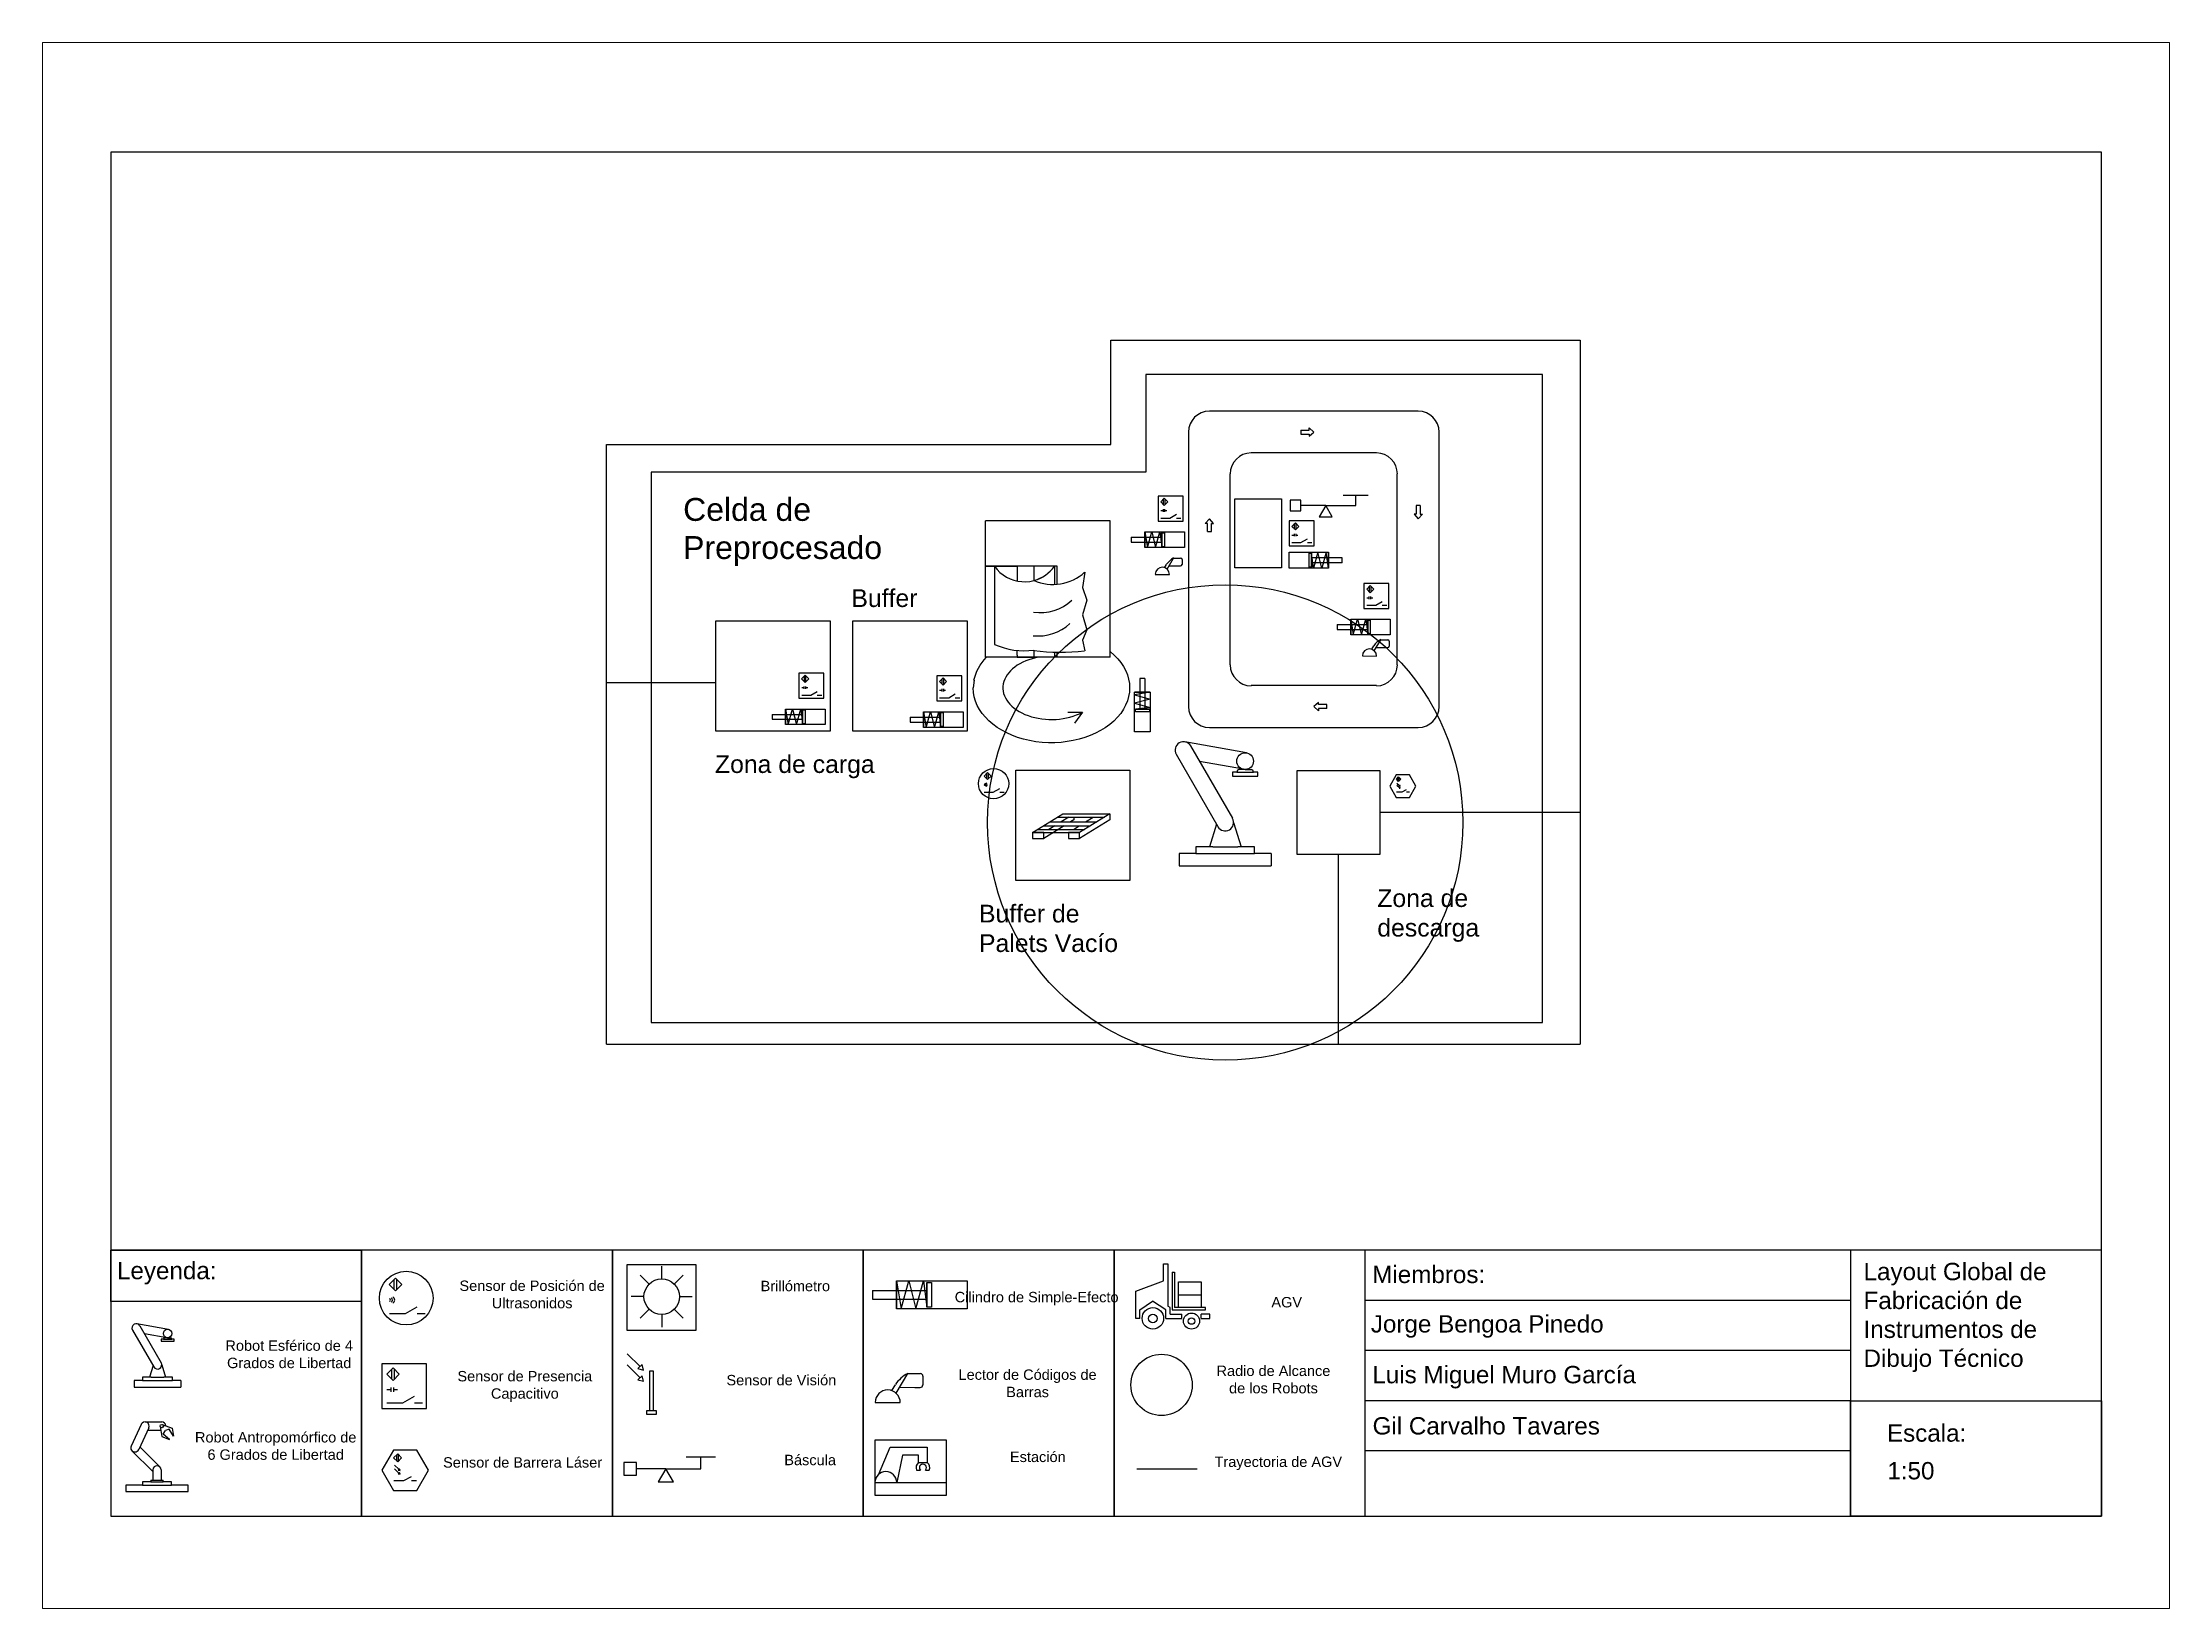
# Paper-space layout 'Layout1' of a CAD drawing. Header units: millimetres. Extents: x 0 to 374, y 0 to 276.
# The model-space entities are those that its viewports show. They can reach past a viewport. Long polylines and large blocks are cut down to what shows.
import ezdxf

# ---------------------------------------------------------------- set-up
doc = ezdxf.new("R2010")
doc.units = ezdxf.units.MM
for name, color, linetype in [('Almacenaje', 80, 'Continuous'), ('Celdas', 200, 'Continuous'), ('Maquina', 82, 'Continuous'), ('Radio', 10, 'Continuous'), ('Robots', 80, 'Continuous'), ('Sensores', 211, 'Continuous'), ('Texto2', 7, 'Continuous'), ('Title Block', 7, 'Continuous'), ('TrayectAGV', 140, 'Continuous')]:
    doc.layers.add(name, color=color, linetype=linetype)
doc.styles.get("Standard").update_dxf_attribs({"font": 'arial.ttf'})

# ---------------------------------------------------------------- blocks, each defined once
blk = doc.blocks.new('Página_A2')
at = {"layer": 'Title Block', "color": 211}
for p, q in [((3.215, 2.675), (3.288, 2.748)), ((3.272, 2.618), (3.272, 2.732)), ((3.288, 2.748), (3.361, 2.675)), ((3.304, 2.618), (3.304, 2.732)), ((6.215, 2.68), (6.11, 2.784)), ((6.36, 2.74), (6.36, 2.888)), ((6.505, 2.68), (6.609, 2.784)), ((9.071, 2.716), (9.123, 2.394)), ((9.123, 2.394), (9.213, 2.716)), ((9.213, 2.716), (9.293, 2.394)), ((9.293, 2.394), (9.383, 2.716)), ((9.383, 2.716), (9.421, 2.413)), ((3.288, 2.602), (3.215, 2.675)), ((3.361, 2.675), (3.288, 2.602)), ((6.154, 2.535), (6.007, 2.535)), ((6.565, 2.535), (6.713, 2.535)), ((8.793, 2.605), (9.421, 2.605)), ((8.793, 2.605), (8.793, 2.504)), ((8.793, 2.504), (9.421, 2.504)), ((9.421, 2.697), (9.421, 2.413)), ((3.217, 2.342), (3.402, 2.342)), ((3.402, 2.342), (3.536, 2.419)), ((3.536, 2.342), (3.629, 2.342)), ((6.215, 2.39), (6.11, 2.286)), ((6.36, 2.33), (6.36, 2.182)), ((6.505, 2.39), (6.609, 2.286)), ((5.961, 1.876), (6.11, 1.727)), ((5.961, 1.748), (6.11, 1.599)), ((3.186, 1.641), (3.259, 1.714)), ((3.259, 1.568), (3.186, 1.641)), ((3.234, 1.488), (3.234, 1.437)), ((3.243, 1.585), (3.243, 1.698)), ((3.259, 1.714), (3.331, 1.641)), ((3.331, 1.641), (3.259, 1.568)), ((3.265, 1.488), (3.265, 1.437)), ((3.275, 1.585), (3.275, 1.698)), ((9.016, 1.451), (9.057, 1.519)), ((9.066, 1.421), (9.201, 1.649)), ((9.106, 1.489), (9.281, 1.487)), ((9.201, 1.649), (9.346, 1.647)), ((9.281, 1.487), (9.344, 1.487)), ((9.375, 1.618), (9.374, 1.515)), ((3.188, 1.463), (3.234, 1.463)), ((3.188, 1.308), (3.373, 1.308)), ((3.265, 1.463), (3.311, 1.463)), ((3.373, 1.308), (3.507, 1.385)), ((3.507, 1.308), (3.599, 1.308)), ((8.823, 1.315), (9.114, 1.312)), ((6.223, 1.218), (6.185, 1.218)), ((6.185, 1.218), (6.185, 1.18)), ((6.185, 1.18), (6.3, 1.18)), ((6.3, 1.218), (6.261, 1.218)), ((6.3, 1.18), (6.3, 1.218)), ((8.822, 0.389), (8.822, 0.883)), ((8.822, 0.883), (9.643, 0.883)), ((8.861, 0.48), (8.998, 0.799)), ((8.998, 0.799), (9.425, 0.799)), ((9.425, 0.799), (9.425, 0.622)), ((9.643, 0.883), (9.643, 0.238)), ((3.265, 0.674), (3.312, 0.72)), ((3.312, 0.627), (3.265, 0.674)), ((3.276, 0.591), (3.325, 0.542)), ((3.276, 0.549), (3.325, 0.499)), ((3.301, 0.637), (3.301, 0.71)), ((3.312, 0.72), (3.358, 0.674)), ((3.358, 0.674), (3.312, 0.627)), ((3.322, 0.637), (3.322, 0.71)), ((6.406, 0.548), (6.067, 0.548)), ((6.406, 0.548), (6.813, 0.548)), ((6.982, 0.684), (6.643, 0.684)), ((6.813, 0.548), (6.813, 0.684)), ((9.14, 0.707), (9.073, 0.389)), ((9.324, 0.707), (9.14, 0.707)), ((9.296, 0.561), (9.296, 0.561)), ((9.296, 0.561), (9.296, 0.561)), ((9.301, 0.533), (9.345, 0.533)), ((9.324, 0.622), (9.324, 0.707)), ((9.324, 0.622), (9.425, 0.622)), ((9.333, 0.561), (9.333, 0.561)), ((9.333, 0.561), (9.333, 0.561)), ((9.333, 0.561), (9.333, 0.561)), ((9.404, 0.533), (9.448, 0.533)), ((9.416, 0.561), (9.416, 0.561)), ((9.416, 0.561), (9.416, 0.561)), ((3.266, 0.412), (3.385, 0.412)), ((3.385, 0.412), (3.471, 0.461)), ((3.471, 0.412), (3.531, 0.412))]:
    blk.add_line(p, q, dxfattribs=at)
at = {"layer": 'Title Block', "color": 80}
for p, q in [((11.831, 2.6), (12.153, 2.717)), ((12.153, 2.717), (12.153, 2.915)), ((12.153, 2.915), (12.203, 2.915)), ((12.203, 2.915), (12.203, 2.426)), ((12.252, 2.816), (12.252, 2.383)), ((12.252, 2.816), (12.277, 2.816)), ((12.277, 2.816), (12.277, 2.408)), ((12.326, 2.557), (12.326, 2.705)), ((12.326, 2.705), (12.587, 2.705)), ((12.587, 2.705), (12.587, 2.557)), ((11.831, 2.284), (11.831, 2.6)), ((11.88, 2.383), (12.023, 2.483)), ((12.178, 2.383), (12.023, 2.483)), ((12.326, 2.408), (12.326, 2.557)), ((12.326, 2.557), (12.587, 2.557)), ((12.587, 2.557), (12.587, 2.408)), ((0.666, 2.157), (0.303, 2.222)), ((11.88, 2.284), (11.831, 2.284)), ((11.88, 2.284), (11.88, 2.383)), ((12.178, 2.284), (12.178, 2.383)), ((12.178, 2.284), (12.362, 2.284)), ((12.227, 2.41), (12.203, 2.426)), ((12.227, 2.334), (12.227, 2.41)), ((12.227, 2.334), (12.362, 2.334)), ((12.252, 2.383), (12.637, 2.383)), ((12.637, 2.408), (12.277, 2.408)), ((12.362, 2.284), (12.362, 2.334)), ((12.362, 2.284), (12.362, 2.284)), ((12.686, 2.334), (12.587, 2.334)), ((12.587, 2.284), (12.587, 2.334)), ((12.587, 2.284), (12.686, 2.284)), ((12.637, 2.383), (12.637, 2.408)), ((12.686, 2.284), (12.686, 2.334)), ((0.252, 2.149), (0.497, 1.723)), ((0.337, 2.198), (0.582, 1.772)), ((0.648, 2.06), (0.39, 2.107)), ((0.608, 2.045), (0.583, 2.045)), ((0.583, 2.045), (0.583, 2.02)), ((0.583, 2.02), (0.731, 2.02)), ((0.608, 2.045), (0.706, 2.045)), ((0.657, 2.06), (0.623, 2.06)), ((0.657, 2.06), (0.691, 2.06)), ((0.731, 2.045), (0.706, 2.045)), ((0.731, 2.02), (0.731, 2.045)), ((0.488, 1.739), (0.447, 1.605)), ((0.574, 1.783), (0.574, 1.783)), ((0.574, 1.783), (0.574, 1.783)), ((0.574, 1.783), (0.574, 1.783)), ((0.589, 1.748), (0.634, 1.605)), ((0.368, 1.566), (0.269, 1.566)), ((0.269, 1.566), (0.269, 1.492)), ((0.269, 1.492), (0.81, 1.492)), ((0.466, 1.605), (0.368, 1.605)), ((0.368, 1.605), (0.368, 1.566)), ((0.368, 1.566), (0.712, 1.566)), ((0.466, 1.605), (0.613, 1.605)), ((0.712, 1.605), (0.613, 1.605)), ((0.712, 1.566), (0.712, 1.605)), ((0.81, 1.566), (0.712, 1.566)), ((0.81, 1.566), (0.81, 1.492)), ((0.353, 1.061), (0.236, 0.811)), ((0.44, 1.021), (0.323, 0.77)), ((0.396, 1.089), (0.588, 1.089)), ((0.427, 0.993), (0.577, 0.993)), ((0.569, 1.038), (0.59, 0.92)), ((0.595, 1.059), (0.708, 1.018)), ((0.607, 0.948), (0.631, 0.99)), ((0.676, 1.007), (0.631, 0.99)), ((0.724, 0.924), (0.676, 1.007)), ((0.708, 1.018), (0.724, 0.924)), ((0.245, 0.756), (0.486, 0.516)), ((0.323, 0.77), (0.323, 0.77)), ((0.337, 0.8), (0.568, 0.57)), ((0.59, 0.92), (0.68, 0.887)), ((0.68, 0.887), (0.607, 0.948)), ((0.486, 0.536), (0.486, 0.415)), ((0.568, 0.57), (0.568, 0.57)), ((0.568, 0.57), (0.568, 0.57)), ((0.568, 0.57), (0.568, 0.57)), ((0.582, 0.536), (0.582, 0.415)), ((0.366, 0.358), (0.174, 0.358)), ((0.174, 0.358), (0.174, 0.286)), ((0.174, 0.286), (0.894, 0.286)), ((0.462, 0.396), (0.366, 0.396)), ((0.366, 0.396), (0.366, 0.358)), ((0.366, 0.358), (0.702, 0.358)), ((0.462, 0.415), (0.606, 0.415)), ((0.462, 0.415), (0.462, 0.396)), ((0.462, 0.396), (0.606, 0.396)), ((0.606, 0.396), (0.606, 0.415)), ((0.702, 0.396), (0.606, 0.396)), ((0.702, 0.358), (0.702, 0.396)), ((0.894, 0.358), (0.702, 0.358)), ((0.894, 0.286), (0.894, 0.358))]:
    blk.add_line(p, q, dxfattribs=at)
at = {"layer": 'Title Block'}
for p, q in [((20.083, 2.492), (14.478, 2.492)), ((20.083, 1.913), (14.478, 1.913)), ((20.083, 1.334), (14.478, 1.334)), ((20.083, 0.755), (14.478, 0.755))]:
    blk.add_line(p, q, dxfattribs=at)
at = {"layer": 'Title Block', "color": 4}
blk.add_line((11.844, 0.549), (12.539, 0.549), dxfattribs=at)
at = {"layer": 'Title Block'}
for points in [[(0, 0), (22.979, 0), (22.979, 15.743), (0, 15.743)], [(0, 0), (22.979, 0), (22.979, 3.071), (0, 3.071)], [(2.896, 3.071), (0, 3.071), (0, 0), (2.896, 0)], [(0, 3.071), (2.896, 3.071), (2.896, 2.48), (0, 2.48)], [(5.791, 3.071), (2.896, 3.071), (2.896, 0), (5.791, 0)], [(8.687, 3.071), (5.791, 3.071), (5.791, 0), (8.687, 0)], [(11.583, 3.071), (8.687, 3.071), (8.687, 0), (11.583, 0)], [(14.478, 3.071), (11.583, 3.071), (11.583, 0), (14.478, 0)], [(22.979, 3.071), (20.083, 3.071), (20.083, 0), (22.979, 0)], [(20.083, 1.334), (22.979, 1.334), (22.979, 0), (20.083, 0)]]:
    blk.add_lwpolyline(points, close=True, dxfattribs=at)
at = {"layer": 'Title Block', "color": 211}
for points in [[(5.961, 2.906), (6.752, 2.906), (6.752, 2.143), (5.961, 2.143)], [(9.071, 2.716), (9.884, 2.716), (9.884, 2.394), (9.071, 2.394)], [(9.071, 2.394), (9.071, 2.394), (9.071, 2.716), (9.071, 2.716)], [(9.421, 2.697), (9.473, 2.697), (9.473, 2.413), (9.421, 2.413)], [(3.129, 1.243), (3.644, 1.243), (3.644, 1.758), (3.129, 1.758)], [(6.133, 1.751), (6.086, 1.704), (6.151, 1.686)], [(6.133, 1.622), (6.086, 1.575), (6.151, 1.558)], [(6.261, 1.679), (6.261, 1.218), (6.223, 1.218), (6.223, 1.679)], [(3.263, 0.298), (3.532, 0.298), (3.666, 0.531), (3.532, 0.763), (3.263, 0.763), (3.129, 0.531)], [(3.333, 0.549), (3.317, 0.534), (3.339, 0.528)], [(3.333, 0.507), (3.317, 0.491), (3.339, 0.486)], [(5.924, 0.62), (5.924, 0.476), (6.067, 0.476), (6.067, 0.62)], [(6.406, 0.548), (6.318, 0.396), (6.494, 0.396)]]:
    blk.add_lwpolyline(points, close=True, dxfattribs=at)
blk.add_lwpolyline([(9.643, 0.238), (8.822, 0.238), (8.822, 0.389), (9.643, 0.389)], dxfattribs=at)
for centre, radius in [((3.411, 2.518), 0.31), ((6.36, 2.535), 0.205)]:
    blk.add_circle(centre, radius, dxfattribs=at)
at = {"layer": 'Title Block', "color": 80}
for centre, radius in [((12.029, 2.284), 0.124), ((12.029, 2.284), 0.0495), ((12.475, 2.253), 0.0929), ((12.475, 2.253), 0.0372), ((0.657, 2.109), 0.0491), ((0.588, 1.041), 0.0192)]:
    blk.add_circle(centre, radius, dxfattribs=at)
at = {"layer": 'Title Block', "color": 1}
blk.add_circle((12.129, 1.516), 0.354, dxfattribs=at)
at = {"layer": 'Title Block', "color": 211}
for centre, radius, start, end in [((3.21, 2.496), 0.0189, 294.135, 65.865), ((3.223, 2.496), 0.0296, 299.7546, 60.2454), ((3.235, 2.496), 0.0424, 301.8237, 58.1763), ((9.372, 1.313), 0.377, 117.0331, 146.7672), ((9.345, 1.516), 0.0291, 269.3784, 359.3784), ((9.346, 1.618), 0.0291, 359.3784, 89.3784), ((8.968, 1.313), 0.145, 359.3784, 179.3784), ((8.947, 0.389), 0.126, 0, 180), ((9.375, 0.561), 0.0789, 129.5881, 201.2684), ((9.375, 0.561), 0.0413, 315.8815, 224.1185), ((9.375, 0.59), 0.0503, 325.008, 325.3048), ((9.375, 0.561), 0.0789, 338.7316, 50.4119)]:
    blk.add_arc(centre, radius, start, end, dxfattribs=at)
at = {"layer": 'Title Block', "color": 80}
for centre, radius, start, end in [((0.294, 2.174), 0.0491, 29.9651, 209.9651), ((0.623, 2.045), 0.0147, 90, 180), ((0.691, 2.045), 0.0147, 0, 90), ((0.54, 1.748), 0.0491, 209.9651, 29.9651), ((0.396, 1.041), 0.048, 335, 155), ((0.588, 1.041), 0.048, 3.5784, 90), ((0.279, 0.79), 0.048, 155, 335), ((0.534, 0.536), 0.048, 0, 180)]:
    blk.add_arc(centre, radius, start, end, dxfattribs=at)
at = {"layer": 'Title Block'}
for s, width, heights, insert, char_height, attachment_point in [('Leyenda:', 2.72994, [0], (0.072, 2.936), 0.2, 1), ('Sensor de Posición de Ultrasonidos', 1.87586, [0], (4.864, 2.56), 0.12, 5), ('Brillómetro', 1.87586, [0], (7.902, 2.657), 0.12, 5), ('Miembros:', 1.54087, [0], (14.561, 2.892), 0.2, 1), ('Layout Global de Fabricación de Instrumentos de Dibujo Técnico', 2.72953, [0], (20.232, 2.925), 0.2, 1), ('Cilindro de Simple-Efecto', 1.87586, [0], (10.687, 2.512), 0.12, 5), ('AGV', 1.87586, [0], (13.574, 2.47), 0.12, 5), ('Jorge Bengoa Pinedo', 5.47554, [0], (14.545, 2.321), 0.2, 1), ('Robot Esférico de 4 Grados de Libertad', 1.87586, [0], (2.06, 1.869), 0.12, 5), ('Radio de Alcance\\Pde los Robots', 1.87586, [0], (13.421, 1.578), 0.12, 5), ('Luis Miguel Muro García', 5.47554, [0], (14.562, 1.735), 0.2, 1), ('Sensor de Presencia Capacitivo', 1.87586, [0], (4.78, 1.499), 0.12, 5), ('Sensor de Visión ', 1.87586, [0], (7.741, 1.571), 0.12, 5), ('Lector de Códigos de Barras', 1.87586, [0], (10.583, 1.534), 0.12, 5), ('Gil Carvalho Tavares', 5.47554, [0], (14.565, 1.144), 0.2, 1), ('Escala:', 1.99638, [0], (20.502, 1.061), 0.2, 1), ('Robot Antropomórfico de 6 Grados de Libertad', 1.87586, [0], (1.904, 0.811), 0.12, 5), ('Estación ', 1.87586, [0], (10.701, 0.685), 0.12, 5), ('Sensor de Barrera Láser', 1.87586, [0], (4.754, 0.621), 0.12, 5), ('Báscula', 1.87586, [0], (8.073, 0.649), 0.12, 5), ('Trayectoria de AGV', 1.87586, [0], (13.477, 0.611), 0.12, 5), ('1:50', 1.46257, [0.204], (20.507, 0.626), 0.2, 1)]:
    blk.add_mtext_dynamic_manual_height_columns(s, width=width, gutter_width=1, heights=heights, dxfattribs=dict(at, insert=insert, char_height=char_height, attachment_point=attachment_point))

msp = doc.modelspace()

# ---------------------------------------------------------------- linework, layer by layer
at = {"layer": 'Almacenaje'}
for p, q in [((17085, 16774), (17085, 16039)), ((17819, 16774), (17085, 16774)), ((17819, 16039), (17819, 16774)), ((14761, 16229), (15025, 16394)), ((14857, 16289), (15270, 16289)), ((15039, 16289), (14860, 16177)), ((14956, 16289), (14904, 16256)), ((14912, 16323), (15325, 16323)), ((14978, 16365), (15392, 16365)), ((15078, 16365), (15011, 16323)), ((15025, 16394), (15124, 16394)), ((15124, 16342), (15095, 16323)), ((15119, 16256), (15171, 16289)), ((15124, 16394), (15339, 16394)), ((15124, 16365), (15124, 16342)), ((15439, 16394), (15174, 16229)), ((15439, 16342), (15174, 16177)), ((15226, 16323), (15293, 16365)), ((15339, 16394), (15439, 16394)), ((15439, 16394), (15439, 16342)), ((14761, 16229), (14860, 16229)), ((14761, 16229), (14761, 16177)), ((14804, 16256), (15218, 16256)), ((14860, 16229), (15174, 16229)), ((15075, 16229), (15174, 16229)), ((15075, 16229), (15075, 16177)), ((17085, 16039), (17819, 16039))]:
    msp.add_line(p, q, dxfattribs=at)
for points in [[(16539, 19166), (16951, 19166), (16951, 18558), (16539, 18558)], [(11975, 18092), (12979, 18092), (12979, 17122), (11975, 17122)], [(13180, 18092), (14184, 18092), (14184, 17122), (13180, 17122)], [(14612, 16779), (15616, 16779), (15616, 15808), (14612, 15808)], [(14761, 16177), (14860, 16177), (14860, 16229), (14761, 16229)], [(15075, 16177), (15174, 16177), (15174, 16229), (15075, 16229)]]:
    msp.add_lwpolyline(points, close=True, dxfattribs=at)
at = {"layer": 'Celdas'}
for p, q in [((19246, 20260), (15756, 20260)), ((15756, 20260), (15756, 19400)), ((19246, 14560), (19246, 20260)), ((15756, 19400), (11406, 19400)), ((11406, 19400), (11406, 19030)), ((11406, 19030), (11406, 14560)), ((11406, 14560), (19246, 14560))]:
    msp.add_line(p, q, dxfattribs=at)
at = {"layer": 'Maquina'}
for p, q in [((18153, 19936), (16316, 19936)), ((16132, 19753), (16132, 17338)), ((18337, 17338), (18337, 19753)), ((17786, 19569), (16683, 19569)), ((16500, 17705), (16500, 19385)), ((17969, 17705), (17969, 19385)), ((14345, 17773), (14345, 18971)), ((15442, 18971), (14345, 18971)), ((15442, 17773), (15442, 18971)), ((14977, 18572), (14345, 18572)), ((14345, 18572), (14624, 18572)), ((14426, 18572), (14426, 17884)), ((14624, 18572), (14624, 18442)), ((14773, 18447), (14773, 18572)), ((14952, 18572), (14952, 18411)), ((14977, 18413), (14977, 18572)), ((14624, 17791), (14624, 17832)), ((14624, 17791), (14624, 17773)), ((14773, 17795), (14773, 17834)), ((14773, 17773), (14773, 17795)), ((14952, 17817), (14952, 17773)), ((14977, 17773), (14977, 17817)), ((15442, 17773), (14345, 17773)), ((14624, 17773), (14773, 17773)), ((14245, 17571), (14238, 17503)), ((17786, 17522), (16683, 17522)), ((15071, 17288), (15198, 17288)), ((15198, 17288), (15130, 17192)), ((16316, 17154), (18153, 17154))]:
    msp.add_line(p, q, dxfattribs=at)
msp.add_lwpolyline([(15219, 18520), (15200, 18386), (15237, 18275), (15200, 18144), (15237, 18014), (15200, 17921), (15219, 17829)], dxfattribs=at)
for centre, radius, start, end in [((16316, 19753), 184, 90, 180), ((18153, 19753), 184, 0, 90), ((16683, 19385), 184, 90, 180), ((17786, 19385), 184, 0, 90), ((14689, 18758), 322, 215.2475, 316.1691), ((14689, 18758), 322, 285.0522, 324.7525), ((14940, 18823), 411, 246.0159, 312.6463), ((14828, 18575), 411, 261.6794, 312.6463), ((14810, 18370), 411, 263.8946, 312.6463), ((14689, 18477), 648, 246.0611, 277.4137), ((15006, 19608), 1792, 262.5048, 276.8055), ((16683, 17705), 184, 180, 270), ((17786, 17705), 184, 270, 0), ((16316, 17338), 184, 180, 270), ((18153, 17338), 184, 270, 0)]:
    msp.add_arc(centre, radius, start, end, dxfattribs=at)
at = {"layer": 'Maquina', "extrusion": (0, 0, -1)}
for start_param, end_param in [(5.560698, 9.424778), (3.282632, 3.733434)]:
    msp.add_ellipse((14926, 17503), major_axis=(688, 0), ratio=0.702703, start_param=start_param, end_param=end_param, dxfattribs=at)
at = {"layer": 'Maquina'}
msp.add_ellipse((14926, 17503), major_axis=(-427, 0), ratio=0.652174, start_param=4.96997, end_param=8.544854, dxfattribs=at)
at = {"layer": 'Radio'}
msp.add_circle((16455, 16318), 2091, dxfattribs=at)
at = {"layer": 'Robots'}
for p, q in [((16024, 16918), (16391, 16282)), ((16643, 16930), (16101, 17027)), ((16151, 16992), (16519, 16355)), ((16617, 16786), (16230, 16855)), ((16557, 16762), (16520, 16762)), ((16520, 16762), (16520, 16726)), ((16520, 16726), (16741, 16726)), ((16557, 16762), (16704, 16762)), ((16630, 16784), (16579, 16784)), ((16630, 16784), (16682, 16784)), ((16741, 16762), (16704, 16762)), ((16741, 16726), (16741, 16762)), ((16377, 16305), (16316, 16105)), ((16506, 16371), (16506, 16371)), ((16506, 16371), (16506, 16371)), ((16506, 16371), (16506, 16371)), ((16528, 16318), (16596, 16105)), ((16345, 16105), (16198, 16105)), ((16198, 16105), (16198, 16046)), ((16345, 16105), (16565, 16105)), ((16712, 16105), (16565, 16105)), ((16712, 16046), (16712, 16105)), ((16198, 16046), (16051, 16046)), ((16051, 16046), (16051, 15936)), ((16051, 15936), (16859, 15936)), ((16198, 16046), (16712, 16046)), ((16859, 16046), (16712, 16046)), ((16859, 16046), (16859, 15936))]:
    msp.add_line(p, q, dxfattribs=at)
msp.add_circle((16630, 16858), 73.5, dxfattribs=at)
for centre, radius, start, end in [((16088, 16955), 73.5, 29.9651, 209.9651), ((16579, 16762), 22, 90, 180), ((16682, 16762), 22, 0, 90), ((16455, 16318), 73.5, 209.9651, 29.9651)]:
    msp.add_arc(centre, radius, start, end, dxfattribs=at)
at = {"layer": 'Sensores'}
for p, q in [((15888, 19139), (15919, 19170)), ((15919, 19108), (15888, 19139)), ((15912, 19115), (15912, 19163)), ((15919, 19170), (15951, 19139)), ((15951, 19139), (15919, 19108)), ((15926, 19115), (15926, 19163)), ((17340, 19106), (17120, 19106)), ((17340, 19106), (17603, 19106)), ((17713, 19194), (17494, 19194)), ((17603, 19106), (17603, 19194)), ((15889, 19063), (15909, 19063)), ((15889, 18996), (15968, 18996)), ((15909, 19074), (15909, 19052)), ((15922, 19074), (15922, 19052)), ((15922, 19063), (15942, 19063)), ((15968, 18996), (16026, 19030)), ((16026, 18996), (16065, 18996)), ((17041, 18923), (17072, 18955)), ((17072, 18892), (17041, 18923)), ((17066, 18899), (17066, 18948)), ((17072, 18955), (17104, 18923)), ((17104, 18923), (17072, 18892)), ((17079, 18899), (17079, 18948)), ((15628, 18827), (15897, 18827)), ((15628, 18827), (15628, 18783)), ((15628, 18783), (15897, 18783)), ((15747, 18874), (15770, 18736)), ((15770, 18736), (15808, 18874)), ((15808, 18874), (15843, 18736)), ((15843, 18736), (15881, 18874)), ((15881, 18874), (15897, 18744)), ((15897, 18866), (15897, 18744)), ((17042, 18847), (17062, 18847)), ((17042, 18781), (17121, 18781)), ((17062, 18858), (17062, 18836)), ((17075, 18858), (17075, 18836)), ((17075, 18847), (17095, 18847)), ((17121, 18781), (17179, 18814)), ((17179, 18781), (17218, 18781)), ((15922, 18560), (15939, 18589)), ((15943, 18547), (16001, 18645)), ((15961, 18576), (16035, 18575)), ((16001, 18645), (16063, 18644)), ((16035, 18575), (16063, 18575)), ((16076, 18631), (16075, 18587)), ((17215, 18565), (17215, 18687)), ((17232, 18557), (17215, 18687)), ((17485, 18648), (17215, 18648)), ((17485, 18604), (17215, 18604)), ((17270, 18695), (17232, 18557)), ((17305, 18557), (17270, 18695)), ((17343, 18695), (17305, 18557)), ((17365, 18557), (17343, 18695)), ((17485, 18604), (17485, 18648)), ((15839, 18501), (15964, 18500)), ((17700, 18372), (17731, 18403)), ((17731, 18340), (17700, 18372)), ((17724, 18347), (17724, 18396)), ((17731, 18403), (17762, 18372)), ((17762, 18372), (17731, 18340)), ((17738, 18347), (17738, 18396)), ((17701, 18295), (17720, 18295)), ((17701, 18229), (17780, 18229)), ((17720, 18306), (17720, 18284)), ((17734, 18306), (17734, 18284)), ((17734, 18295), (17753, 18295)), ((17780, 18229), (17837, 18262)), ((17837, 18229), (17877, 18229)), ((17440, 18059), (17709, 18059)), ((17440, 18059), (17440, 18016)), ((17440, 18016), (17709, 18016)), ((17559, 18106), (17581, 17968)), ((17581, 17968), (17620, 18106)), ((17620, 18106), (17654, 17968)), ((17654, 17968), (17693, 18106)), ((17693, 18106), (17709, 17976)), ((17709, 18098), (17709, 17976)), ((17662, 17783), (17786, 17782)), ((17744, 17842), (17762, 17871)), ((17766, 17829), (17823, 17926)), ((17783, 17858), (17858, 17857)), ((17823, 17926), (17886, 17926)), ((17858, 17857), (17885, 17857)), ((17898, 17913), (17898, 17869)), ((12728, 17582), (12759, 17613)), ((12753, 17558), (12753, 17606)), ((12759, 17613), (12791, 17582)), ((12766, 17558), (12766, 17606)), ((12759, 17551), (12728, 17582)), ((12729, 17505), (12749, 17505)), ((12729, 17439), (12808, 17439)), ((12749, 17516), (12749, 17494)), ((12791, 17582), (12759, 17551)), ((12762, 17516), (12762, 17494)), ((12762, 17505), (12782, 17505)), ((12808, 17439), (12866, 17472)), ((12866, 17439), (12905, 17439)), ((13942, 17558), (13973, 17590)), ((13973, 17527), (13942, 17558)), ((13942, 17482), (13962, 17482)), ((13942, 17416), (14022, 17416)), ((13962, 17493), (13962, 17471)), ((13966, 17534), (13966, 17583)), ((13973, 17590), (14004, 17558)), ((14004, 17558), (13973, 17527)), ((13976, 17493), (13976, 17471)), ((13976, 17482), (13995, 17482)), ((13980, 17534), (13980, 17583)), ((14022, 17416), (14079, 17449)), ((14079, 17416), (14119, 17416)), ((15796, 17464), (15658, 17442)), ((15658, 17442), (15796, 17404)), ((15796, 17404), (15658, 17369)), ((15705, 17584), (15705, 17314)), ((15749, 17584), (15705, 17584)), ((15749, 17584), (15749, 17314)), ((12468, 17269), (12737, 17269)), ((12468, 17269), (12468, 17226)), ((12468, 17226), (12737, 17226)), ((12587, 17316), (12610, 17179)), ((12610, 17179), (12648, 17316)), ((12648, 17316), (12683, 17179)), ((12683, 17179), (12721, 17316)), ((12721, 17316), (12737, 17187)), ((12737, 17308), (12737, 17187)), ((13682, 17246), (13951, 17246)), ((13682, 17246), (13682, 17202)), ((13801, 17293), (13823, 17155)), ((13823, 17155), (13862, 17293)), ((13862, 17293), (13896, 17155)), ((13896, 17155), (13935, 17293)), ((13935, 17293), (13951, 17163)), ((13951, 17285), (13951, 17163)), ((15658, 17369), (15796, 17331)), ((15796, 17331), (15666, 17314)), ((15788, 17314), (15666, 17314)), ((13682, 17202), (13951, 17202)), ((14333, 16727), (14365, 16759)), ((14365, 16696), (14333, 16727)), ((14358, 16703), (14358, 16752)), ((14365, 16759), (14396, 16727)), ((14396, 16727), (14365, 16696)), ((14371, 16703), (14371, 16752)), ((17961, 16699), (17981, 16719)), ((17981, 16679), (17961, 16699)), ((17966, 16664), (17987, 16643)), ((17977, 16684), (17977, 16715)), ((17981, 16719), (18001, 16699)), ((18001, 16699), (17981, 16679)), ((17986, 16684), (17986, 16715)), ((14334, 16585), (14413, 16585)), ((14413, 16585), (14471, 16618)), ((14471, 16585), (14510, 16585)), ((17962, 16587), (18013, 16587)), ((17966, 16646), (17987, 16625)), ((18013, 16587), (18049, 16609)), ((18049, 16587), (18075, 16587))]:
    msp.add_line(p, q, dxfattribs=at)
for points in [[(15864, 18969), (16084, 18969), (16084, 19189), (15864, 19189)], [(17027, 19153), (17027, 19060), (17120, 19060), (17120, 19153)], [(17340, 19106), (17283, 19008), (17397, 19008)], [(17017, 18753), (17237, 18753), (17237, 18973), (17017, 18973)], [(15747, 18874), (16096, 18874), (16096, 18736), (15747, 18736)], [(15747, 18736), (15747, 18736), (15747, 18874), (15747, 18874)], [(15897, 18866), (15920, 18866), (15920, 18744), (15897, 18744)], [(17365, 18557), (17017, 18557), (17017, 18695), (17365, 18695)], [(17215, 18565), (17193, 18565), (17193, 18687), (17215, 18687)], [(17365, 18695), (17365, 18695), (17365, 18557), (17365, 18557)], [(17675, 18201), (17896, 18201), (17896, 18421), (17675, 18421)], [(17559, 18106), (17907, 18106), (17907, 17968), (17559, 17968)], [(17559, 17968), (17559, 17968), (17559, 18106), (17559, 18106)], [(17709, 18098), (17731, 18098), (17731, 17976), (17709, 17976)], [(12704, 17411), (12924, 17411), (12924, 17632), (12704, 17632)], [(13917, 17388), (14138, 17388), (14138, 17608), (13917, 17608)], [(15796, 17464), (15796, 17116), (15658, 17116), (15658, 17464)], [(15658, 17464), (15658, 17464), (15796, 17464), (15796, 17464)], [(12587, 17316), (12936, 17316), (12936, 17179), (12587, 17179)], [(12587, 17179), (12587, 17179), (12587, 17316), (12587, 17316)], [(12737, 17308), (12760, 17308), (12760, 17187), (12737, 17187)], [(13801, 17293), (14149, 17293), (14149, 17155), (13801, 17155)], [(13801, 17155), (13801, 17155), (13801, 17293), (13801, 17293)], [(13951, 17285), (13973, 17285), (13973, 17163), (13951, 17163)], [(15788, 17314), (15788, 17292), (15666, 17292), (15666, 17314)], [(17960, 16538), (18076, 16538), (18133, 16638), (18076, 16738), (17960, 16738), (17903, 16638)], [(17990, 16646), (17984, 16640), (17993, 16637)], [(17990, 16628), (17984, 16621), (17993, 16619)]]:
    msp.add_lwpolyline(points, close=True, dxfattribs=at)
msp.add_circle((14417, 16660), 133, dxfattribs=at)
for centre, radius, start, end in [((15902, 18501), 62.3, 359.3784, 179.3784), ((16075, 18501), 162, 117.0331, 146.7672), ((16063, 18631), 12.5, 359.3784, 89.3784), ((16063, 18588), 12.5, 269.3784, 359.3784), ((17724, 17783), 62.3, 359.3784, 179.3784), ((17897, 17783), 162, 117.0331, 146.7672), ((17885, 17869), 12.5, 269.3784, 359.3784), ((17886, 17913), 12.5, 359.3784, 89.3784), ((14331, 16651), 8.1, 294.135, 65.865), ((14337, 16651), 12.7, 299.7546, 60.2454), ((14342, 16651), 18.2, 301.8237, 58.1763)]:
    msp.add_arc(centre, radius, start, end, dxfattribs=at)
at = {"layer": 'Texto2'}
for p, q in [((17120, 19771), (17120, 19734)), ((17120, 19771), (17193, 19771)), ((17120, 19734), (17193, 19734)), ((17193, 19771), (17193, 19789)), ((17235, 19753), (17193, 19789)), ((17193, 19716), (17235, 19753)), ((17193, 19734), (17193, 19716)), ((18171, 19106), (18135, 19106)), ((18135, 19106), (18135, 19032)), ((18171, 19106), (18171, 19032)), ((16316, 18991), (16279, 18950)), ((16298, 18950), (16279, 18950)), ((16298, 18877), (16298, 18950)), ((16353, 18950), (16316, 18991)), ((16334, 18877), (16334, 18950)), ((16334, 18950), (16353, 18950)), ((18135, 19032), (18116, 19032)), ((18116, 19032), (18153, 18991)), ((18153, 18991), (18190, 19032)), ((18171, 19032), (18190, 19032)), ((16298, 18877), (16334, 18877)), ((17276, 17375), (17235, 17338)), ((17235, 17338), (17276, 17301)), ((17276, 17356), (17276, 17375)), ((17349, 17356), (17276, 17356)), ((17349, 17320), (17276, 17320)), ((17276, 17320), (17276, 17301)), ((17349, 17320), (17349, 17356))]:
    msp.add_line(p, q, dxfattribs=at)
at = {"layer": 'TrayectAGV'}
for p, q in [((15448, 19644), (15448, 20562)), ((15448, 20562), (19579, 20562)), ((19579, 20562), (19579, 14369)), ((11012, 17550), (11012, 19644)), ((11012, 19644), (15448, 19644)), ((11012, 15787), (11012, 17550)), ((11012, 17550), (11975, 17550)), ((19579, 16407), (17819, 16407)), ((17452, 14369), (17452, 16039)), ((11012, 14369), (11012, 15787)), ((11012, 14369), (12319, 14369)), ((12319, 14369), (19579, 14369))]:
    msp.add_line(p, q, dxfattribs=at)

# ---------------------------------------------------------------- texts
at = {"layer": 'Celdas', "insert": (11686, 19173), "char_height": 201.25, "attachment_point": 1}
msp.add_mtext_dynamic_manual_height_columns('Celda de Preprocesado', width=2170, gutter_width=1006, heights=[0], dxfattribs=at)
at = {"layer": 'Texto2', "attachment_point": 1}
for s, insert, char_height in [('Buffer', (13166, 18370), 156), ('Zona de carga', (11966, 16910), 155.97), ('Zona de\\Pdescarga', (17793, 15731), 156), ('Buffer de\\PPalets Vacío', (14289, 15595), 155.97)]:
    msp.add_mtext(s, dxfattribs=dict(at, insert=insert, char_height=char_height))

psp = doc.layouts.get("Layout1")

# ---------------------------------------------------------------- block references
at = {"xscale": 15.24423110124122, "yscale": 15.24423110124122, "zscale": 15.24423110124122}
psp.add_blockref('Página_A2', (11.87, 16.62), dxfattribs=at)

# ---------------------------------------------------------------- viewports
at = {"layer": '0'}
psp.add_viewport(center=(187, 138.16), size=(374.25, 275.5111), view_center_point=(15406.39, 16291.91), view_height=13775.5543, dxfattribs=at)

doc.saveas('drawing.dxf')
